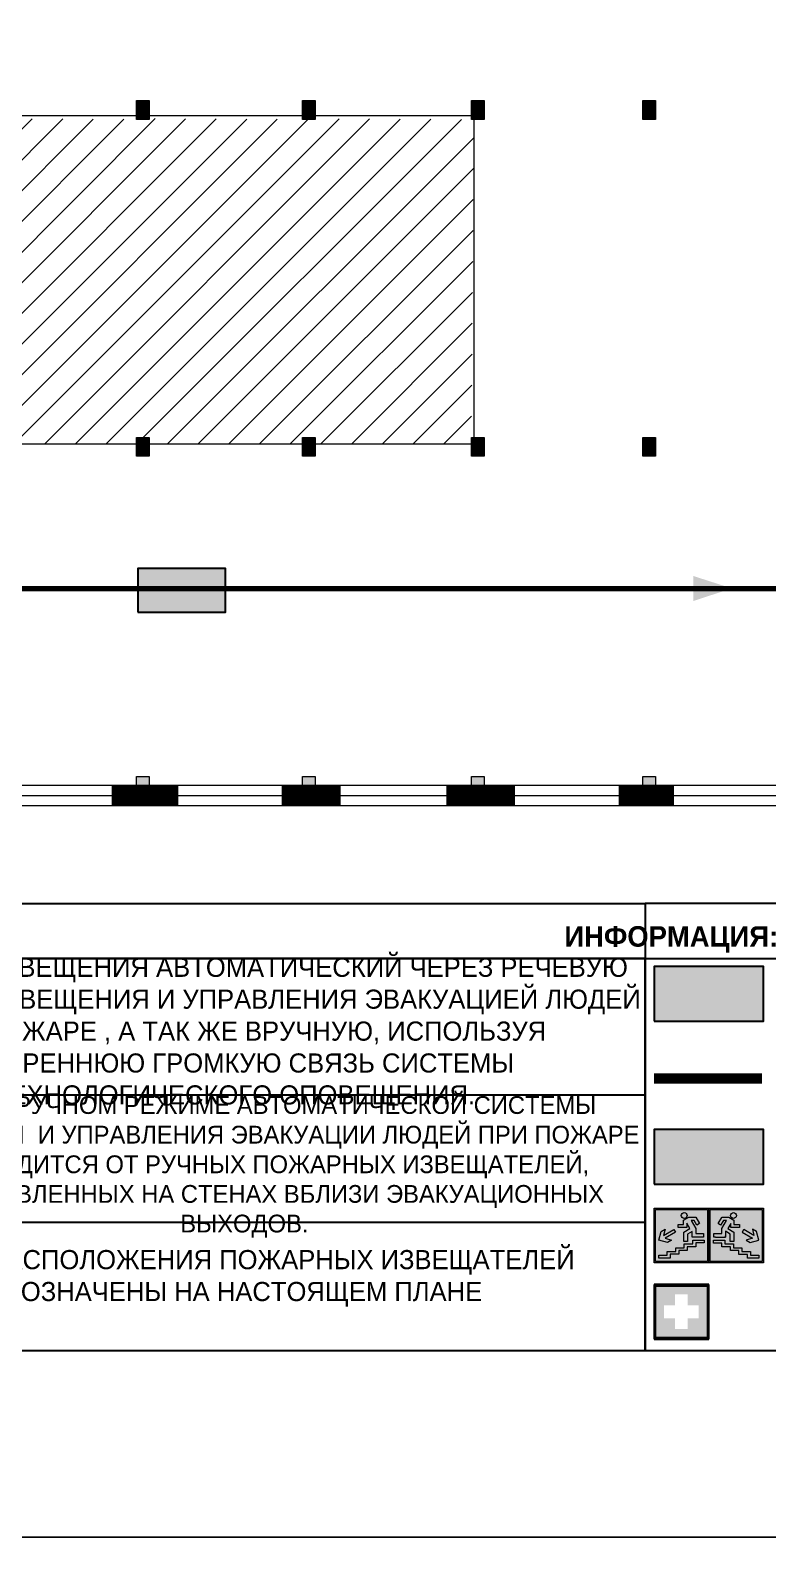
# Model space of a CAD drawing. Header units: millimetres. Extents: x 13810 to 67229, y 12374 to 21950.
# Drawn here: x 40683.3 to 40791.3, y 14549.1 to 14769.9 of the extents above; entities that cross this region are included whole.
import ezdxf

# ---------------------------------------------------------------- set-up
doc = ezdxf.new("R2010")
doc.units = ezdxf.units.MM
doc.layers.add('План_Штампы', color=7, linetype='Continuous')
doc.styles.add('обычный', font='arial.ttf')

# ---------------------------------------------------------------- blocks, each defined once
blk = doc.blocks.new('A$C7B4425F7')
at = {"true_color": 0xffffff}
blk.add_hatch(color=7, dxfattribs=at).paths.add_polyline_path([(0, 0), (-16, 0), (-16, -8), (0, -8)])
h = blk.add_hatch(color=126)
h.paths.add_polyline_path([(-0.2, -0.2), (-15.8, -0.2), (-15.8, -7.8), (-0.2, -7.8)])
h.paths.add_polyline_path([(-11.76, -2.03), (-11.76, -3.66), (-11.17, -3.66, -0.568275), (-11.17, -6.18), (-12.58, -6.18), (-12.58, -2.03)], flags=16)
h.paths.add_polyline_path([(-13.33, -4.12, -0.495768), (-13.59, -6.18), (-15.03, -6.18), (-15.03, -2.03), (-13.59, -2.03, -0.487973)], flags=16)
h.paths.add_polyline_path([(-10.25, -2.03), (-9.48, -2.03), (-9.48, -6.18), (-10.25, -6.18)], flags=16)
h.paths.add_polyline_path([(-13.84, -3.69), (-14.24, -3.69), (-14.24, -3.03), (-13.9, -3.03, -0.692621)], flags=0)
h.paths.add_polyline_path([(-9.15, -2.03), (-8.4, -2.03), (-8.04, -3.07), (-7.68, -2.03), (-6.93, -2.03), (-7.64, -4.1), (-6.93, -6.18), (-7.68, -6.18), (-8.04, -5.14), (-8.4, -6.18), (-9.15, -6.18), (-8.44, -4.1)], flags=16)
h.paths.add_polyline_path([(-11.76, -4.46), (-11.42, -4.46, -0.692621), (-11.36, -5.12), (-11.76, -5.12)], flags=0)
h.paths.add_polyline_path([(-13.9, -5.2), (-14.24, -5.2), (-14.24, -4.55), (-13.84, -4.55, -0.708038)], flags=0)
edge = h.paths.add_edge_path(flags=16)
edge.add_ellipse((-5.51, -4.08), major_axis=(0, 2.05), ratio=0.586184, start_angle=0, end_angle=360)
edge = h.paths.add_edge_path(flags=0)
edge.add_ellipse((-5.51, -4.08), major_axis=(0, 1.14), ratio=0.454828, start_angle=0, end_angle=360)
h.paths.add_polyline_path([(-4.13, -4.96, 0.377264), (-3.48, -4.52, 0.0555), (-3.16, -2.03), (-1.66, -2.03), (-1.66, -4.96), (-0.96, -4.96), (-0.96, -7.01), (-1.75, -7.01), (-1.75, -6.18), (-3.3, -6.18), (-3.3, -7.02), (-4.13, -7.02)], flags=16)
h.paths.add_polyline_path([(-2.73, -2.91), (-2.28, -2.91), (-2.28, -4.96), (-3.05, -4.96, 0.079136)], flags=0)
at = {"color": 126}
blk.add_lwpolyline([(-16, -8), (0, -8), (0, 0), (-16, 0)], close=True, dxfattribs=at)
blk = doc.blocks.new('A$C18900ED3')
h = blk.add_hatch(color=126)
h.paths.add_polyline_path([(-0.18, -0.18), (-7.02, -0.18), (-7.02, -7.02), (-0.18, -7.02)])
h.paths.add_polyline_path([(-5.89, -4.46), (-5.89, -2.77), (-4.46, -2.77), (-4.46, -1.31), (-2.77, -1.31), (-2.77, -2.77), (-1.33, -2.77), (-1.33, -4.46), (-2.77, -4.46), (-2.77, -5.89), (-4.46, -5.89), (-4.46, -4.46)], flags=16)
at = {"color": 126}
for p, q in [((-7.2, 0), (-7.2, -7.2)), ((0, 0), (-7.2, 0)), ((0, -7.2), (0, 0)), ((-7.02, -7.02), (-7.02, -0.18)), ((-7.02, -0.18), (-0.18, -0.18)), ((-0.18, -0.18), (-0.18, -7.02)), ((-7.2, -7.2), (0, -7.2)), ((-0.18, -7.02), (-7.02, -7.02))]:
    blk.add_line(p, q, dxfattribs=at)
blk = doc.blocks.new('вниз 3')
at = {"lineweight": 0, "true_color": 0xffffff}
h = blk.add_hatch(color=7, dxfattribs=at)
h.dxf.hatch_style = 1
h.paths.add_polyline_path([(40997.5, -4475.69), (40997.25, -4475.28), (40995.76, -4476.15), (40995.97, -4475.23), (40995.39, -4475.56), (40995.05, -4476.83), (40996.33, -4477.17), (40996.91, -4476.83), (40996, -4476.55)], flags=0)
h.paths.add_polyline_path([(40999.81, -4473.95), (41000.22, -4473.95), (41000.64, -4474.67), (41001.03, -4474.43), (41000.46, -4473.49), (41000.42, -4473.49), (40999.43, -4473.49), (40998.68, -4473.92), (40998.68, -4474.57), (40997.88, -4474.57), (40997.88, -4475), (40999.14, -4475), (40999.14, -4474.43), (40999.14, -4474.38), (40999.59, -4475.15), (40998.72, -4475.67), (40998.72, -4477.06), (40999.24, -4477.06), (40999.24, -4475.96), (40999.95, -4475.56), (40999.95, -4476.43), (41001.61, -4476.43), (41001.61, -4475.88), (41000.47, -4475.88), (41000.47, -4475.12)], flags=0)
h.paths.add_polyline_path([(40999.2, -4473.24, 1), (40998.35, -4473.24, 1)], flags=0)
h.paths.add_polyline_path([(41000.46, -4477.26), (41001.69, -4477.26), (41001.69, -4476.84), (41000.03, -4476.84), (41000.03, -4477.39), (40998.78, -4477.39), (40998.78, -4477.95), (40997.53, -4477.95), (40997.53, -4478.5), (40996.29, -4478.5), (40996.29, -4479.06), (40995.05, -4479.06), (40995.05, -4479.48), (40995.29, -4479.48), (40996.72, -4479.48), (40996.72, -4478.92), (40997.97, -4478.92), (40997.97, -4478.36), (40999.2, -4478.36), (40999.2, -4477.81), (41000.46, -4477.81)], flags=0)
h.paths.add_polyline_path([(41002.37, -4472.17), (40994.37, -4472.17), (40994.37, -4480.17), (41002.37, -4480.17)])
h.paths.add_polyline_path([(41002.16, -4479.96), (40994.57, -4479.96), (40994.57, -4472.37), (41002.16, -4472.37)], flags=16)
h.paths.add_polyline_path([(41001.61, -4475.88), (41001.61, -4476.43), (40999.95, -4476.43), (40999.95, -4475.56), (40999.24, -4475.96), (40999.24, -4477.06), (40998.72, -4477.06), (40998.72, -4475.67), (40999.59, -4475.15), (40999.14, -4474.38), (40999.14, -4474.43), (40999.14, -4475), (40997.88, -4475), (40997.88, -4474.57), (40998.68, -4474.57), (40998.68, -4473.92), (40999.43, -4473.49), (41000.42, -4473.49), (41000.46, -4473.49), (41001.03, -4474.43), (41000.64, -4474.67), (41000.22, -4473.95), (40999.81, -4473.95), (41000.47, -4475.12), (41000.47, -4475.88)], flags=0)
h.paths.add_polyline_path([(41001.69, -4476.84), (41001.69, -4477.26), (41000.46, -4477.26), (41000.46, -4477.81), (40999.2, -4477.81), (40999.2, -4478.36), (40997.97, -4478.36), (40997.97, -4478.92), (40996.72, -4478.92), (40996.72, -4479.48), (40995.05, -4479.48), (40995.05, -4479.06), (40996.29, -4479.06), (40996.29, -4478.5), (40997.53, -4478.5), (40997.53, -4477.95), (40998.78, -4477.95), (40998.78, -4477.39), (41000.03, -4477.39), (41000.03, -4476.84)], flags=0)
h.paths.add_polyline_path([(40998.35, -4473.24, -1), (40999.2, -4473.24, -1)], flags=0)
h.paths.add_polyline_path([(40997.5, -4475.69), (40996, -4476.55), (40996.91, -4476.83), (40996.33, -4477.17), (40995.05, -4476.83), (40995.39, -4475.56), (40995.97, -4475.23), (40995.76, -4476.15), (40997.25, -4475.28)], flags=0)
at = {"lineweight": 0}
h = blk.add_hatch(color=126, dxfattribs=at)
h.dxf.hatch_style = 1
h.paths.add_polyline_path([(41002.16, -4472.37), (40994.57, -4472.37), (40994.57, -4479.96), (41002.16, -4479.96)])
h.paths.add_polyline_path([(40995.97, -4475.23), (40995.76, -4476.15), (40997.25, -4475.28), (40997.5, -4475.69), (40996, -4476.55), (40996.91, -4476.83), (40996.33, -4477.17), (40995.05, -4476.83), (40995.39, -4475.56)], flags=16)
h.paths.add_polyline_path([(40997.88, -4474.57), (40998.68, -4474.57), (40998.68, -4473.92), (40999.43, -4473.49), (41000.42, -4473.49), (41000.46, -4473.49), (41001.03, -4474.43), (41000.64, -4474.67), (41000.22, -4473.95), (40999.81, -4473.95), (41000.47, -4475.12), (41000.47, -4475.88), (41001.61, -4475.88), (41001.61, -4476.43), (40999.95, -4476.43), (40999.95, -4475.56), (40999.24, -4475.96), (40999.24, -4477.06), (40998.72, -4477.06), (40998.72, -4475.67), (40999.59, -4475.15), (40999.14, -4474.38), (40999.14, -4474.43), (40999.14, -4475), (40997.88, -4475)], flags=16)
h.paths.add_polyline_path([(40998.35, -4473.24, -1), (40999.2, -4473.24, -1)], flags=16)
h.paths.add_polyline_path([(40997.53, -4477.95), (40998.78, -4477.95), (40998.78, -4477.39), (41000.03, -4477.39), (41000.03, -4476.84), (41001.69, -4476.84), (41001.69, -4477.26), (41000.46, -4477.26), (41000.46, -4477.81), (40999.2, -4477.81), (40999.2, -4478.36), (40997.97, -4478.36), (40997.97, -4478.92), (40996.72, -4478.92), (40996.72, -4479.48), (40995.05, -4479.48), (40995.05, -4479.06), (40996.29, -4479.06), (40996.29, -4478.5), (40997.53, -4478.5)], flags=16)
at = {"lineweight": 0, "true_color": 0xffffff}
h = blk.add_hatch(color=7, dxfattribs=at)
h.dxf.hatch_style = 1
h.paths.add_polyline_path([(40999.2, -4473.24, 1), (40998.35, -4473.24, 1)])
h.paths.add_polyline_path([(40999.81, -4473.95), (41000.22, -4473.95), (41000.64, -4474.67), (41001.03, -4474.43), (41000.46, -4473.49), (41000.42, -4473.49), (40999.43, -4473.49), (40998.68, -4473.92), (40998.68, -4474.57), (40997.88, -4474.57), (40997.88, -4475), (40999.14, -4475), (40999.14, -4474.43), (40999.14, -4474.38), (40999.59, -4475.15), (40998.72, -4475.67), (40998.72, -4477.06), (40999.24, -4477.06), (40999.24, -4475.96), (40999.95, -4475.56), (40999.95, -4476.43), (41001.61, -4476.43), (41001.61, -4475.88), (41000.47, -4475.88), (41000.47, -4475.12)])
h.paths.add_polyline_path([(40999.2, -4477.81), (41000.46, -4477.81), (41000.46, -4477.26), (41001.69, -4477.26), (41001.69, -4476.84), (41000.03, -4476.84), (41000.03, -4477.39), (40998.78, -4477.39), (40998.78, -4477.95), (40997.53, -4477.95), (40997.53, -4478.5), (40996.29, -4478.5), (40996.29, -4479.06), (40995.05, -4479.06), (40995.05, -4479.48), (40995.29, -4479.48), (40996.72, -4479.48), (40996.72, -4478.92), (40997.97, -4478.92), (40997.97, -4478.36), (40999.2, -4478.36)])
h.paths.add_polyline_path([(40997.5, -4475.69), (40997.25, -4475.28), (40995.76, -4476.15), (40995.97, -4475.23), (40995.39, -4475.56), (40995.05, -4476.83), (40996.33, -4477.17), (40996.91, -4476.83), (40996, -4476.55)])
at = {"color": 126, "lineweight": 0}
for points in [[(40994.37, -4472.17), (41002.37, -4472.17), (41002.37, -4480.17), (40994.37, -4480.17)], [(40994.57, -4472.37), (41002.16, -4472.37), (41002.16, -4479.96), (40994.57, -4479.96)]]:
    blk.add_lwpolyline(points, close=True, dxfattribs=at)
for points in [[(40999.14, -4474.43), (40999.14, -4475), (40997.88, -4475), (40997.88, -4474.57), (40998.68, -4474.57), (40998.68, -4473.92), (40999.43, -4473.49), (41000.42, -4473.49), (41000.46, -4473.49), (41001.03, -4474.43), (41000.64, -4474.67), (41000.22, -4473.95), (40999.81, -4473.95), (41000.47, -4475.12), (41000.47, -4475.88), (41001.61, -4475.88), (41001.61, -4476.43), (40999.95, -4476.43), (40999.95, -4475.56), (40999.24, -4475.96), (40999.24, -4477.06), (40998.72, -4477.06), (40998.72, -4475.67), (40999.59, -4475.15), (40999.14, -4474.38), (40999.14, -4474.43)], [(40995.05, -4476.83), (40995.39, -4475.56), (40995.97, -4475.23), (40995.76, -4476.15), (40997.25, -4475.28), (40997.5, -4475.69), (40996, -4476.55), (40996.91, -4476.83), (40996.33, -4477.17), (40995.05, -4476.83)], [(40995.29, -4479.48), (40995.05, -4479.48), (40995.05, -4479.06), (40996.29, -4479.06), (40996.29, -4478.5), (40997.53, -4478.5), (40997.53, -4477.95), (40998.78, -4477.95), (40998.78, -4477.39), (41000.03, -4477.39), (41000.03, -4476.84), (41001.69, -4476.84), (41001.69, -4477.26), (41000.46, -4477.26), (41000.46, -4477.81), (40999.2, -4477.81), (40999.2, -4478.36), (40997.97, -4478.36), (40997.97, -4478.92), (40996.72, -4478.92), (40996.72, -4479.48), (40995.05, -4479.48)]]:
    blk.add_lwpolyline(points, dxfattribs=at)
blk.add_circle((40998.77, -4473.24), 0.426, dxfattribs=at)
blk = doc.blocks.new('вниз')
at = {"lineweight": 0, "true_color": 0xffffff}
h = blk.add_hatch(color=7, dxfattribs=at)
h.dxf.hatch_style = 1
h.paths.add_polyline_path([(40994.51, -4472.22), (40986.51, -4472.22), (40986.51, -4480.22), (40994.51, -4480.22)])
h.paths.add_polyline_path([(40994.31, -4472.42), (40994.31, -4480.01), (40986.71, -4480.01), (40986.71, -4472.42)], flags=16)
h.paths.add_polyline_path([(40988.43, -4473.53), (40989.43, -4473.53), (40990.19, -4473.96), (40990.19, -4474.6), (40991, -4474.6), (40991, -4475.06), (40989.73, -4475.06), (40989.73, -4474.46), (40989.3, -4475.18), (40990.17, -4475.7), (40990.17, -4477.11), (40989.63, -4477.11), (40989.63, -4476.01), (40988.94, -4475.59), (40988.94, -4476.46), (40988.94, -4476.46), (40987.47, -4476.46), (40987.26, -4476.46), (40987.26, -4475.92), (40988.4, -4475.92), (40988.4, -4475.2), (40989.1, -4473.99), (40988.66, -4473.99), (40988.24, -4474.7), (40987.86, -4474.47), (40988.41, -4473.56)], flags=0)
h.paths.add_polyline_path([(40990.55, -4473.29, -1), (40989.69, -4473.29, -1)], flags=0)
h.paths.add_polyline_path([(40988.85, -4476.89), (40988.85, -4477.43), (40990.1, -4477.43), (40990.1, -4477.99), (40991.34, -4477.99), (40991.34, -4478.54), (40992.59, -4478.54), (40992.59, -4479.09), (40993.83, -4479.09), (40993.83, -4479.52), (40992.17, -4479.52), (40992.17, -4478.97), (40990.91, -4478.97), (40990.91, -4478.41), (40989.68, -4478.41), (40989.68, -4477.86), (40988.43, -4477.86), (40988.43, -4477.31), (40987.6, -4477.31), (40987.18, -4477.31), (40987.18, -4476.89)], flags=0)
h.paths.add_polyline_path([(40991.61, -4475.33), (40993.12, -4476.2), (40992.9, -4475.27), (40993.48, -4475.6), (40993.83, -4476.88), (40992.56, -4477.22), (40991.97, -4476.88), (40992.9, -4476.61), (40991.38, -4475.74), (40991.58, -4475.39)], flags=0)
h.paths.add_polyline_path([(40990.19, -4473.96), (40989.43, -4473.53), (40988.43, -4473.53), (40988.41, -4473.56), (40987.86, -4474.47), (40988.24, -4474.7), (40988.66, -4473.99), (40989.1, -4473.99), (40988.4, -4475.2), (40988.4, -4475.92), (40987.26, -4475.92), (40987.26, -4476.46), (40987.47, -4476.46), (40988.94, -4476.46), (40988.94, -4476.27), (40988.94, -4475.59), (40989.63, -4476.01), (40989.63, -4477.11), (40990.17, -4477.11), (40990.17, -4475.7), (40989.3, -4475.18), (40989.73, -4474.46), (40989.73, -4475.06), (40991, -4475.06), (40991, -4474.6), (40990.19, -4474.6)], flags=0)
h.paths.add_polyline_path([(40990.55, -4473.29, 1), (40989.69, -4473.29, 1)], flags=0)
h.paths.add_polyline_path([(40991.61, -4475.33), (40991.58, -4475.39), (40991.38, -4475.74), (40992.9, -4476.61), (40991.97, -4476.88), (40992.56, -4477.22), (40993.83, -4476.88), (40993.48, -4475.6), (40992.9, -4475.27), (40993.12, -4476.2)], flags=0)
h.paths.add_polyline_path([(40990.1, -4477.43), (40988.85, -4477.43), (40988.85, -4476.89), (40987.18, -4476.89), (40987.18, -4477.31), (40987.6, -4477.31), (40988.43, -4477.31), (40988.43, -4477.86), (40989.68, -4477.86), (40989.68, -4478.41), (40990.91, -4478.41), (40990.91, -4478.97), (40992.17, -4478.97), (40992.17, -4479.52), (40993.83, -4479.52), (40993.83, -4479.09), (40992.59, -4479.09), (40992.59, -4478.54), (40991.34, -4478.54), (40991.34, -4477.99), (40990.1, -4477.99)], flags=0)
at = {"lineweight": 0}
h = blk.add_hatch(color=126, dxfattribs=at)
h.dxf.hatch_style = 1
h.paths.add_polyline_path([(40994.31, -4472.42), (40986.71, -4472.42), (40986.71, -4480.01), (40994.31, -4480.01)])
h.paths.add_polyline_path([(40988.43, -4473.53), (40989.43, -4473.53), (40990.19, -4473.96), (40990.19, -4474.6), (40991, -4474.6), (40991, -4475.06), (40989.73, -4475.06), (40989.73, -4474.46), (40989.3, -4475.18), (40990.17, -4475.7), (40990.17, -4477.11), (40989.63, -4477.11), (40989.63, -4476.01), (40988.94, -4475.59), (40988.94, -4476.46), (40988.94, -4476.46), (40987.47, -4476.46), (40987.26, -4476.46), (40987.26, -4475.92), (40988.4, -4475.92), (40988.4, -4475.2), (40989.1, -4473.99), (40988.66, -4473.99), (40988.24, -4474.7), (40987.86, -4474.47), (40988.41, -4473.56)], flags=16)
h.paths.add_polyline_path([(40990.55, -4473.29, -1), (40989.69, -4473.29, -1)], flags=16)
h.paths.add_polyline_path([(40988.85, -4476.89), (40988.85, -4477.43), (40990.1, -4477.43), (40990.1, -4477.99), (40991.34, -4477.99), (40991.34, -4478.54), (40992.59, -4478.54), (40992.59, -4479.09), (40993.83, -4479.09), (40993.83, -4479.52), (40992.17, -4479.52), (40992.17, -4478.97), (40990.91, -4478.97), (40990.91, -4478.41), (40989.68, -4478.41), (40989.68, -4477.86), (40988.43, -4477.86), (40988.43, -4477.31), (40987.6, -4477.31), (40987.18, -4477.31), (40987.18, -4476.89)], flags=16)
h.paths.add_polyline_path([(40991.61, -4475.33), (40993.12, -4476.2), (40992.9, -4475.27), (40993.48, -4475.6), (40993.83, -4476.88), (40992.56, -4477.22), (40991.97, -4476.88), (40992.9, -4476.61), (40991.38, -4475.74), (40991.58, -4475.39)], flags=16)
at = {"lineweight": 0, "true_color": 0xffffff}
h = blk.add_hatch(color=7, dxfattribs=at)
h.dxf.hatch_style = 1
h.paths.add_polyline_path([(40989.73, -4474.46), (40989.73, -4475.06), (40991, -4475.06), (40991, -4474.6), (40990.19, -4474.6), (40990.19, -4473.96), (40989.43, -4473.53), (40988.43, -4473.53), (40988.41, -4473.56), (40987.86, -4474.47), (40988.24, -4474.7), (40988.66, -4473.99), (40989.1, -4473.99), (40988.4, -4475.2), (40988.4, -4475.92), (40987.26, -4475.92), (40987.26, -4476.46), (40987.47, -4476.46), (40988.94, -4476.46), (40988.94, -4475.59), (40989.63, -4476.01), (40989.63, -4477.11), (40990.17, -4477.11), (40990.17, -4475.7), (40989.3, -4475.18)])
h.paths.add_polyline_path([(40989.69, -4473.29, 1), (40990.55, -4473.29, 1)])
h.paths.add_polyline_path([(40991.61, -4475.33), (40991.58, -4475.39), (40991.38, -4475.74), (40992.9, -4476.61), (40991.97, -4476.88), (40992.56, -4477.22), (40993.83, -4476.88), (40993.48, -4475.6), (40992.9, -4475.27), (40993.12, -4476.2)])
h.paths.add_polyline_path([(40990.1, -4477.43), (40988.85, -4477.43), (40988.85, -4476.89), (40987.18, -4476.89), (40987.18, -4477.31), (40987.6, -4477.31), (40988.43, -4477.31), (40988.43, -4477.86), (40989.68, -4477.86), (40989.68, -4478.41), (40990.91, -4478.41), (40990.91, -4478.97), (40992.17, -4478.97), (40992.17, -4479.52), (40993.83, -4479.52), (40993.83, -4479.09), (40992.59, -4479.09), (40992.59, -4478.54), (40991.34, -4478.54), (40991.34, -4477.99), (40990.1, -4477.99)])
at = {"color": 126, "lineweight": 0}
for points in [[(40986.51, -4472.22), (40994.51, -4472.22), (40994.51, -4480.22), (40986.51, -4480.22)], [(40986.71, -4472.42), (40994.31, -4472.42), (40994.31, -4480.01), (40986.71, -4480.01)]]:
    blk.add_lwpolyline(points, close=True, dxfattribs=at)
for points in [[(40987.47, -4476.46), (40987.26, -4476.46), (40987.26, -4475.92), (40988.4, -4475.92), (40988.4, -4475.2), (40989.1, -4473.99), (40988.66, -4473.99), (40988.24, -4474.7), (40987.86, -4474.47), (40988.41, -4473.56), (40988.43, -4473.53), (40989.43, -4473.53), (40990.19, -4473.96), (40990.19, -4474.6), (40991, -4474.6), (40991, -4475.06), (40989.73, -4475.06), (40989.73, -4474.46), (40989.3, -4475.18), (40990.17, -4475.7), (40990.17, -4477.11), (40989.63, -4477.11), (40989.63, -4476.01), (40988.94, -4475.59), (40988.94, -4476.46)], [(40987.47, -4476.46), (40988.94, -4476.46), (40988.94, -4476.27)], [(40991.58, -4475.39), (40991.38, -4475.74), (40992.9, -4476.61), (40991.97, -4476.88), (40992.56, -4477.22), (40993.83, -4476.88), (40993.48, -4475.6), (40992.9, -4475.27), (40993.12, -4476.2), (40991.61, -4475.33), (40991.58, -4475.39)], [(40987.6, -4477.31), (40987.18, -4477.31), (40987.18, -4476.89), (40988.85, -4476.89), (40988.85, -4477.43), (40990.1, -4477.43), (40990.1, -4477.99), (40991.34, -4477.99), (40991.34, -4478.54), (40992.59, -4478.54), (40992.59, -4479.09), (40993.83, -4479.09), (40993.83, -4479.52), (40992.17, -4479.52), (40992.17, -4478.97), (40990.91, -4478.97), (40990.91, -4478.41), (40989.68, -4478.41), (40989.68, -4477.86), (40988.43, -4477.86), (40988.43, -4477.31), (40987.6, -4477.31)]]:
    blk.add_lwpolyline(points, dxfattribs=at)
blk.add_circle((40990.12, -4473.29), 0.432, dxfattribs=at)
blk = doc.blocks.new('A$C32E8229D')
at = {"true_color": 0xffffff}
blk.add_hatch(color=7, dxfattribs=at).paths.add_polyline_path([(0, 0), (0, -8), (16, -8), (16, 0)])
h = blk.add_hatch(color=126)
h.paths.add_polyline_path([(0.2, -0.2), (15.8, -0.2), (15.8, -7.8), (0.2, -7.8)])
h.paths.add_polyline_path([(13.49, -2.05), (12.08, -2.05), (11.37, -2.63, 0.162397), (11.29, -2.84), (11.29, -3.63), (10.35, -3.63), (10.35, -4.05), (11.68, -4.05), (11.68, -3.48), (12.26, -4.28), (11.29, -5.1), (11.29, -6.78), (11.85, -6.78), (11.85, -5.44), (12.8, -4.64), (12.8, -5.94), (14.46, -5.94), (14.46, -5.39), (13.45, -5.39), (13.45, -3.97), (12.46, -2.59), (13.15, -2.59), (13.69, -3.34), (14.18, -3)], flags=16)
h.paths.add_polyline_path([(10.74, -1.82, 1), (11.8, -1.82, 1)], flags=16)
h.paths.add_polyline_path([(9.39, -3.59), (5.99, -3.59), (6.56, -3.03), (5.91, -3.03), (5.1, -3.83), (5.91, -4.64), (6.56, -4.64), (5.99, -4.09), (9.39, -4.09)], flags=16)
h.paths.add_polyline_path([(4.29, -1.08), (1.72, -1.08), (1.72, -6.6), (4.29, -6.6)], flags=16)
at = {"color": 126}
blk.add_lwpolyline([(16, -8), (0, -8), (0, 0), (16, 0)], close=True, dxfattribs=at)

msp = doc.modelspace()

# ---------------------------------------------------------------- hatches: boundary and pattern name
at = {"lineweight": 0}
h = msp.add_hatch(color=256, dxfattribs=at)
h.dxf.hatch_style = 1
h.paths.add_polyline_path([(40698.88, 14756.85), (40700.74, 14756.85), (40700.74, 14759.6), (40698.88, 14759.6)])
h = msp.add_hatch(color=256, dxfattribs=at)
h.dxf.hatch_style = 1
h.paths.add_polyline_path([(40723.17, 14756.85), (40725.04, 14756.85), (40725.04, 14759.6), (40723.17, 14759.6)])
h = msp.add_hatch(color=256, dxfattribs=at)
h.dxf.hatch_style = 1
h.paths.add_polyline_path([(40747.89, 14756.85), (40749.76, 14756.85), (40749.76, 14759.6), (40747.89, 14759.6)])
h = msp.add_hatch(color=256, dxfattribs=at)
h.dxf.hatch_style = 1
h.paths.add_polyline_path([(40772.95, 14756.85), (40774.82, 14756.85), (40774.82, 14759.6), (40772.95, 14759.6)])
at = {"lineweight": 0, "true_color": 0x000000}
h = msp.add_hatch(dxfattribs=at)
h.set_pattern_fill('ANSI31', color=18)
h.set_pattern_definition([(45, (-5e-05, -9.684), (-2.24506403, 2.24506403), [])])
h.paths.add_polyline_path([(40575.13, 14756.85), (40552.99, 14756.94), (40552.99, 14756.85), (40551.13, 14756.85), (40528.08, 14756.96), (40528.08, 14756.85), (40526.21, 14756.85), (40503.17, 14756.99), (40503.17, 14756.85), (40501.3, 14756.85), (40478.53, 14757.04), (40478.53, 14756.85), (40476.66, 14756.85), (40454.13, 14757.14), (40454.13, 14756.85), (40452.26, 14756.85), (40432.78, 14757.41), (40432.78, 14709.33), (40452.26, 14709.33), (40452.26, 14710.31), (40454.13, 14710.31), (40454.13, 14709.33), (40476.66, 14709.33), (40476.66, 14710.31), (40478.53, 14710.31), (40478.53, 14709.33), (40501.3, 14709.33), (40501.3, 14710.31), (40503.17, 14710.31), (40503.17, 14709.33), (40526.21, 14709.33), (40526.21, 14710.31), (40528.08, 14710.31), (40528.08, 14709.33), (40551.13, 14709.33), (40551.13, 14710.31), (40552.99, 14710.31), (40552.99, 14709.33), (40575.13, 14709.33), (40575.13, 14710.31), (40575.36, 14756.85)])
h.paths.add_polyline_path([(40747.89, 14756.85), (40725.04, 14756.94), (40725.04, 14756.85), (40723.17, 14756.85), (40700.74, 14756.96), (40700.74, 14756.85), (40698.88, 14756.85), (40676.27, 14756.98), (40676.27, 14756.85), (40674.4, 14756.85), (40651.62, 14757.03), (40651.62, 14756.85), (40649.76, 14756.85), (40626.82, 14757.12), (40626.82, 14756.85), (40624.95, 14756.85), (40603.66, 14757.39), (40603.66, 14756.85), (40602.77, 14756.85), (40602.77, 14710.31), (40603.66, 14710.31), (40603.66, 14709.33), (40624.95, 14709.33), (40624.95, 14710.31), (40626.82, 14710.31), (40626.82, 14709.33), (40649.76, 14709.33), (40649.76, 14710.31), (40651.62, 14710.31), (40651.62, 14709.33), (40674.4, 14709.33), (40674.4, 14710.31), (40676.27, 14710.31), (40676.27, 14709.33), (40698.88, 14709.33), (40698.88, 14710.31), (40700.74, 14710.31), (40700.74, 14709.33), (40723.17, 14709.33), (40723.17, 14710.31), (40725.04, 14710.31), (40725.04, 14709.33), (40747.89, 14709.33), (40747.89, 14710.31), (40748.25, 14756.85)])
at = {"lineweight": 0}
h = msp.add_hatch(color=256, dxfattribs=at)
h.dxf.hatch_style = 1
h.paths.add_polyline_path([(40698.88, 14707.56), (40700.74, 14707.56), (40700.74, 14710.31), (40698.88, 14710.31)])
h = msp.add_hatch(color=256, dxfattribs=at)
h.dxf.hatch_style = 1
h.paths.add_polyline_path([(40723.17, 14707.56), (40725.04, 14707.56), (40725.04, 14710.31), (40723.17, 14710.31)])
h = msp.add_hatch(color=256, dxfattribs=at)
h.dxf.hatch_style = 1
h.paths.add_polyline_path([(40747.89, 14707.56), (40749.76, 14707.56), (40749.76, 14710.31), (40747.89, 14710.31)])
h = msp.add_hatch(color=256, dxfattribs=at)
h.dxf.hatch_style = 1
h.paths.add_polyline_path([(40772.95, 14707.56), (40774.82, 14707.56), (40774.82, 14710.31), (40772.95, 14710.31)])
h = msp.add_hatch(color=256, dxfattribs=at)
h.dxf.hatch_style = 1
h.paths.add_polyline_path([(40698.88, 14657.96), (40700.74, 14657.96), (40700.74, 14660.72), (40698.88, 14660.72)])
h = msp.add_hatch(color=256, dxfattribs=at)
h.dxf.hatch_style = 1
h.paths.add_polyline_path([(40723.17, 14657.96), (40725.04, 14657.96), (40725.04, 14660.72), (40723.17, 14660.72)])
h = msp.add_hatch(color=256, dxfattribs=at)
h.dxf.hatch_style = 1
h.paths.add_polyline_path([(40747.89, 14657.96), (40749.76, 14657.96), (40749.76, 14660.72), (40747.89, 14660.72)])
h = msp.add_hatch(color=256, dxfattribs=at)
h.dxf.hatch_style = 1
h.paths.add_polyline_path([(40772.95, 14657.96), (40774.82, 14657.96), (40774.82, 14660.72), (40772.95, 14660.72)])

# ---------------------------------------------------------------- linework, layer by layer
at = {"color": 126, "lineweight": 0, "true_color": 0x008754}
for points in [[(40338.71, 14944.45), (40938.71, 14944.45), (40938.71, 14549.45), (40338.71, 14549.45)], [(40338.71, 14944.45), (40938.71, 14944.45), (40938.71, 14549.45), (40338.71, 14549.45)], [(40338.71, 14944.45), (40938.71, 14944.45), (40938.71, 14549.45), (40338.71, 14549.45)], [(40338.71, 14944.45), (40938.71, 14944.45), (40938.71, 14549.45), (40338.71, 14549.45)], [(40338.71, 14549.45), (40938.71, 14549.45), (40938.71, 14154.45), (40338.71, 14154.45)], [(40338.71, 14549.45), (40938.71, 14549.45), (40938.71, 14154.45), (40338.71, 14154.45)], [(40338.71, 14549.45), (40938.71, 14549.45), (40938.71, 14154.45), (40338.71, 14154.45)], [(40338.71, 14549.45), (40938.71, 14549.45), (40938.71, 14154.45), (40338.71, 14154.45)]]:
    msp.add_lwpolyline(points, close=True, dxfattribs=at)
at = {"lineweight": 0}
for points in [[(40698.88, 14756.85), (40698.88, 14759.6), (40700.74, 14759.6), (40700.74, 14756.85), (40698.88, 14756.85)], [(40723.17, 14756.85), (40723.17, 14759.6), (40725.04, 14759.6), (40725.04, 14756.85), (40723.17, 14756.85)], [(40747.89, 14756.85), (40747.89, 14759.6), (40749.76, 14759.6), (40749.76, 14756.85), (40747.89, 14756.85)], [(40772.95, 14756.85), (40772.95, 14759.6), (40774.82, 14759.6), (40774.82, 14756.85), (40772.95, 14756.85)], [(40602.77, 14709.33), (40602.77, 14757.41), (40748.26, 14757.41), (40748.26, 14709.33), (40602.77, 14709.33)], [(40698.88, 14707.56), (40698.88, 14710.31), (40700.74, 14710.31), (40700.74, 14707.56), (40698.88, 14707.56)], [(40723.17, 14707.56), (40723.17, 14710.31), (40725.04, 14710.31), (40725.04, 14707.56), (40723.17, 14707.56)], [(40747.89, 14707.56), (40747.89, 14710.31), (40749.76, 14710.31), (40749.76, 14707.56), (40747.89, 14707.56)], [(40772.95, 14707.56), (40772.95, 14710.31), (40774.82, 14710.31), (40774.82, 14707.56), (40772.95, 14707.56)], [(40698.88, 14657.96), (40698.88, 14660.72), (40700.74, 14660.72), (40700.74, 14657.96), (40698.88, 14657.96)], [(40723.17, 14657.96), (40723.17, 14660.72), (40725.04, 14660.72), (40725.04, 14657.96), (40723.17, 14657.96)], [(40747.89, 14657.96), (40747.89, 14660.72), (40749.76, 14660.72), (40749.76, 14657.96), (40747.89, 14657.96)], [(40772.95, 14657.96), (40772.95, 14660.72), (40774.82, 14660.72), (40774.82, 14657.96), (40772.95, 14657.96)], [(40433.21, 14659.46), (40866.32, 14659.46)], [(40433.21, 14657.96), (40866.32, 14657.96)], [(40433.21, 14656.46), (40866.32, 14656.46)]]:
    msp.add_lwpolyline(points, dxfattribs=at)
at = {"color": 126, "lineweight": 100, "true_color": 0x008754}
msp.add_lwpolyline([(40594.63, 14688.21), (40816.76, 14688.21)], dxfattribs=at)
at = {"lineweight": 0, "const_width": 3}
for points in [[(40705.03, 14657.96), (40695.25, 14657.96)], [(40728.78, 14657.96), (40720.13, 14657.96)], [(40754.29, 14657.96), (40744.22, 14657.96)], [(40777.53, 14657.96), (40769.45, 14657.96)]]:
    msp.add_lwpolyline(points, dxfattribs=at)
for points in [[(40651.61, 14642.16), (40773.33, 14642.16), (40773.33, 14576.71), (40651.61, 14576.71)], [(40651.61, 14642.16), (40773.33, 14642.16), (40773.33, 14634.11), (40651.61, 14634.11)], [(40773.33, 14634.11), (40917.09, 14634.11), (40917.09, 14642.16), (40773.33, 14642.16)], [(40651.61, 14634.11), (40773.33, 14634.11), (40773.33, 14614.11), (40651.61, 14614.11)], [(40773.33, 14634.11), (40917.09, 14634.11), (40917.09, 14576.71), (40773.33, 14576.71)], [(40773.33, 14614.11), (40651.61, 14614.11), (40651.61, 14595.54), (40773.33, 14595.54)]]:
    msp.add_lwpolyline(points, close=True)
at = {"color": 126, "lineweight": 80, "true_color": 0x008754, "const_width": 1.5}
msp.add_lwpolyline([(40790.42, 14616.54), (40774.62, 14616.54)], dxfattribs=at)
at = {"layer": 'План_Штампы', "color": 126, "true_color": 0x008754}
msp.add_solid([(40780.36, 14686.39), (40780.36, 14690.05), (40785.98, 14688.24)], dxfattribs=at)

# ---------------------------------------------------------------- block references
at = {"color": 126, "true_color": 0x008754}
for name, p in [('вниз 3', (-219.75, 19069.74)), ('вниз', (-203.89, 19069.78))]:
    msp.add_blockref(name, p, dxfattribs=at)
at = {"xscale": 1.111111111007631, "yscale": 1.111111111007631, "zscale": 1.111111111007631}
msp.add_blockref('A$C18900ED3', (40782.62, 14586.42), dxfattribs=at)
at = {"layer": 'План_Штампы', "color": 126, "true_color": 0x008754, "xscale": -0.8, "yscale": 0.8, "zscale": 0.8}
msp.add_blockref('A$C32E8229D', (40711.9, 14691.15), dxfattribs=at)
at = {"layer": 'План_Штампы'}
msp.add_blockref('A$C7B4425F7', (40790.62, 14632.91), dxfattribs=at)
at = {"layer": 'План_Штампы', "color": 126, "true_color": 0x008754, "xscale": -1}
msp.add_blockref('A$C32E8229D', (40790.62, 14609.08), dxfattribs=at)

# ---------------------------------------------------------------- texts
at = {"lineweight": 0, "attachment_point": 5, "style": 'обычный'}
for s, insert, char_height, width in [('{\\fProxima Nova Rg|b1|i0|c204|p2;ИНФОРМАЦИЯ:\\H1.1997x; }', (40777.13, 14636.89), 3, 175.1736), ('{\\fProxima Nova Rg|b0|i0|c204|p2;СПОСОБ ОПОВЕЩЕНИЯ АВТОМАТИЧЕСКИЙ ЧЕРЕЗ РЕЧЕВУЮ СИСТЕМУ ОПОВЕЩЕНИЯ И УПРАВЛЕНИЯ ЭВАКУАЦИЕЙ ЛЮДЕЙ ПРИ ПОЖАРЕ , А ТАК ЖЕ ВРУЧНУЮ, ИСПОЛЬЗУЯ ВНУТРЕННЮЮ ГРОМКУЮ СВЯЗЬ СИСТЕМЫ ТЕХНОЛОГИЧЕСКОГО ОПОВЕЩЕНИЯ.}', (40713.23, 14623.07), 2.8, 118.5618), ('{\\fProxima Nova Rg|b0|i0|c204|p2;\\P\\pt7.8;ЗАПУСК В РУЧНОМ РЕЖИМЕ АВТОМАТИЧЕСКОЙ СИСТЕМЫ ОПОВЕЩЕНИЯ  И УПРАВЛЕНИЯ ЭВАКУАЦИИ ЛЮДЕЙ ПРИ ПОЖАРЕ ПРОИЗВОДИТСЯ ОТ РУЧНЫХ ПОЖАРНЫХ ИЗВЕЩАТЕЛЕЙ, УСТАНАНОВЛЕННЫХ НА СТЕНАХ ВБЛИЗИ ЭВАКУАЦИОННЫХ ВЫХОДОВ. }', (40714.68, 14605.78), 2.6, 121.7868), ('\\pt8.4;{\\fProxima Nova Rg|b0|i0|c204|p2;\\PМЕСТА РАСПОЛОЖЕНИЯ ПОЖАРНЫХ ИЗВЕЩАТЕЛЕЙ ОБОЗНАЧЕНЫ НА НАСТОЯЩЕМ ПЛАНЕ}', (40713.04, 14589.64), 2.8, 118.5618)]:
    msp.add_mtext(s, dxfattribs=dict(at, insert=insert, char_height=char_height, width=width))

doc.saveas('drawing.dxf')
